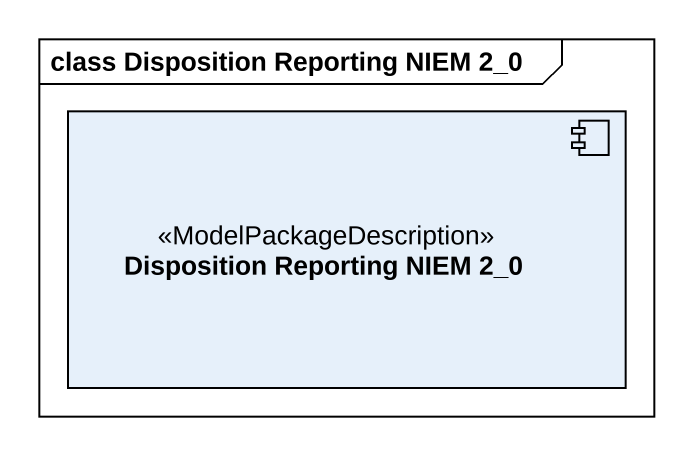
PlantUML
@startuml
mainframe class Disposition Reporting NIEM 2_0
component "Disposition Reporting NIEM 2_0" as Disposition_Reporting_NIEM <<ModelPackageDescription>>
@enduml
